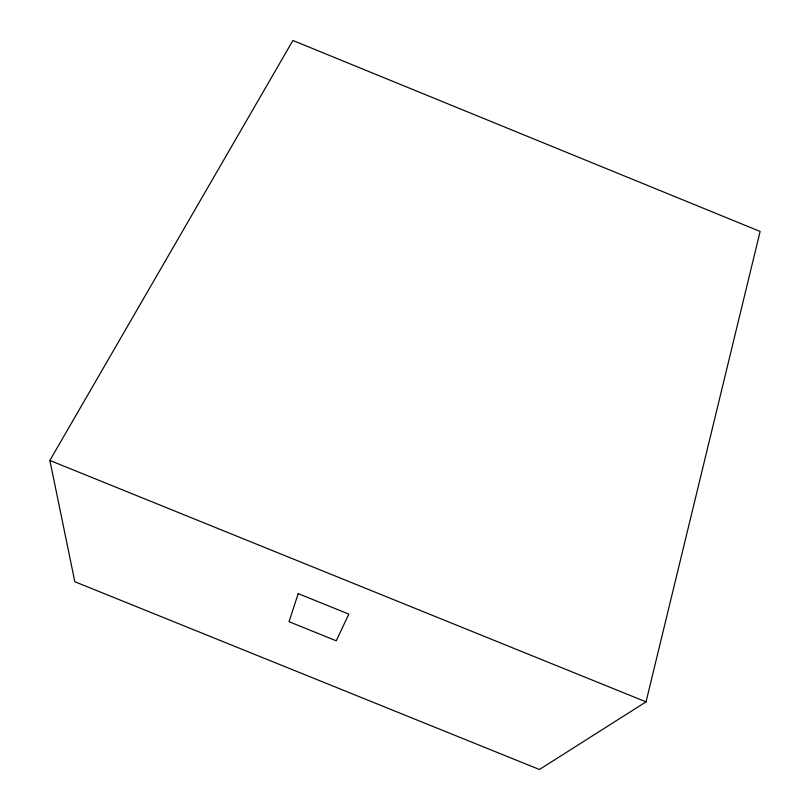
<?xml version="1.0" encoding="UTF-8"?>
<svg xmlns="http://www.w3.org/2000/svg" width="810" height="810" viewBox="0 0 810 810"><rect width="100%" height="100%" fill="white"/><g stroke="black" fill="none" stroke-linecap="round" stroke-linejoin="round"><path stroke-width="1.21" d="M646.036 701.865L760.124 231.447L292.906 40.5L49.876 460.455L74.834 581.732L539.45 769.5L646.036 701.865L49.876 460.455M298.212 593.629L289.038 621.705L336.231 640.791L348.826 614.112L298.212 593.629"/></g></svg>
